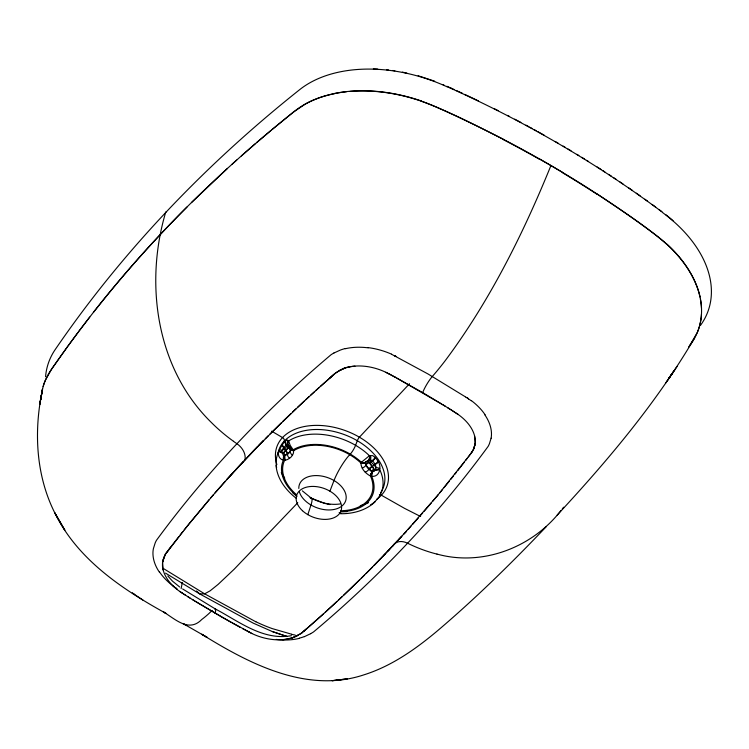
<?xml version="1.0" encoding="UTF-8"?>
<svg xmlns="http://www.w3.org/2000/svg" width="749" height="749" viewBox="0 0 749 749"><rect width="100%" height="100%" fill="white"/><g stroke="black" fill="none" stroke-linecap="round" stroke-linejoin="round"><path stroke-width="1.12" d="M296.014 494.274A46.7 30.512 19.7 0 1 284.657 460.27L284.461 455.252C288.309 455.214 293.131 449.952 289.451 446.666A4.157 3.867 -52.6 0 1 288.655 440.927L290.219 445.412L293.168 449.793A8.632 5.646 19.7 0 1 293.627 450.692C294.179 455.326 289.095 459.905 284.657 460.27A8.651 5.655 19.7 0 1 283.394 460.186C278.984 459.277 276.999 453.847 279.33 450.13A4.157 0.88 20.9 0 1 281.802 450.318L284.358 449.241A1.985 1.404 53.7 0 0 284.274 448.698L284.133 448.323A1.985 1.404 53.7 0 0 283.805 447.799A4.157 2.884 37 0 1 282.41 444.12L282.701 443.745A51.241 35.081 47.3 0 1 285.172 441.114L287.242 439.953L288.655 440.927A55.295 36.13 19.7 0 1 369.416 455.72L372.665 455.607L375.38 457.639A4.157 2.2 -39.7 0 1 372.393 460.897A1.985 1.077 -36.3 0 0 371.13 461.983L369.023 462.433A2.968 1.826 -28.1 0 0 365.84 464.352C367.534 469.099 374.715 470.606 370.446 475.98A46.7 30.512 19.7 0 1 340.804 510.771M290.79 448.735L291.52 450.149L293.627 450.701A46.7 30.512 19.7 0 1 360.943 463.051C360.859 468.537 365.69 473.658 370.446 475.98L372.094 471.308C368.527 470.512 361.851 461.684 367.871 461.084A5.187 2.734 77.4 0 1 369.379 462.358L372.609 466.767A5.187 2.734 77.4 0 1 373.742 469.08L373.92 471.449L371.878 471.149M370.053 457.349C371.551 456.235 366.87 462.498 368.396 460.523M365.84 464.352C365.971 460.42 363.274 464.82 360.943 463.051L363.518 463.35L365.446 462.405M41.326 395.435C33.93 434.635 36.626 476.785 54.752 512.803C77.419 559.353 121.993 589.126 165.96 613.384L163.479 611.933C175.622 619.404 188.945 632.765 201.837 619.414A128.585 26.664 -59.8 0 0 208.465 613.955L212.154 610.491M181.118 588.62L182.335 582.413M491.119 438.193L489.425 443.689A61.409 39.304 11.6 0 1 488.142 446.385C437.922 515.04 378.741 577.273 313.578 631.903A61.409 37.693 12.4 0 1 310.638 633.663M403.477 534.477L437.304 495.819L470.747 453.782L473.752 448.913L475.175 443.52L474.585 435.871A43.133 28.181 19.7 0 0 458.116 414.44M182.391 593.105L179.62 591.373A43.133 28.181 19.7 0 1 163.151 569.942L162.561 562.293L165.314 554.372L189.001 523.897L213.568 494.555M162.561 562.293L163.994 556.881M473.743 448.932L475.175 443.52M370.455 475.989L372.122 471.318M370.643 475.568L371.925 471.879L370.483 475.999A8.642 5.646 19.7 0 0 371.719 476.364C379.94 477.216 381.887 466.646 378.002 461.197A51.232 40.821 -4.9 0 0 375.38 457.639M307.82 514.647L310.985 505.004A22.245 4.616 -59.8 0 0 310.751 497.832C319.711 502.626 330 505.463 340.177 503.946M370.821 475.044L371.027 474.454M329.916 491.166L334.007 480.53A22.245 4.616 -59.8 0 1 349.717 454.709M279.33 450.13L282.41 444.12M539.065 158.722L550.936 165.548C522.999 234.24 489.537 301.36 445.028 360.924A128.585 26.683 -59.8 0 1 436.555 371.541L432.332 376.485A14.83 3.08 -59.8 0 0 422.661 392.588L388.825 373.685M284.714 455.186L284.657 460.27C281.053 454.034 291.67 454.278 290.724 448.604L290.762 449.035M284.358 449.241C293.196 439.157 282.279 447.368 281.905 450.973A3.174 2.584 53 0 0 282.401 452.096L283.262 453.126L282.85 454.952L284.433 455.252L284.648 460.27M369.987 457.779L368.667 460.298M165.988 553.268L165.342 554.223L166.933 551.994M694.651 337.827C656.733 402.494 608.029 460.279 557.19 515.078M340.786 513.468L339.166 512.541M468.294 456.974L472.759 450.87L474.941 445.262A43.096 27.544 22 0 0 475.315 440.159A43.479 27.825 21.7 0 0 474.538 435.871M165.389 554.138L162.879 560.346A43.096 28.743 17.3 0 0 162.514 565.598M279.115 450.626A4.157 0.777 22.9 0 0 280.379 451.741L283.262 453.126L285.528 450.954A2.238 1.461 19.7 0 0 285.706 450.804L288.459 447.874A2.238 1.461 19.7 0 0 288.59 447.705L289.451 446.666M472.479 451.319L471.879 452.209M689.277 346.375L697.253 332.565A114.972 75.078 20.5 0 0 699.529 326.133L700.699 320.947A130.083 85.049 19.5 0 0 701.476 307.652A127.021 82.98 19.7 0 0 699.959 296.885M667.293 380.689L673.126 372.159L665.767 382.945M700.633 325.178L702.253 322.791A130.157 85.04 19.7 0 0 665.739 214.972L662.416 212.416M688.808 346.89L691.833 342.536A127.377 83.233 19.7 0 0 701.476 314.018M677.105 366.467L668.791 378.414L674.699 369.94M67.494 346.712L51.672 369.023L45.352 380.361A114.972 75.162 18.9 0 0 43.068 386.793L41.907 391.989A130.083 84.946 19.9 0 0 41.148 398.871M67.925 346.104L78.093 332.341M78.973 331.161L89.74 317.07M166.999 552.013L170.585 547.313M167.579 551.152L178.786 536.687M465.653 460.429L466.973 458.706M464.333 462.152L457.658 470.718M93.391 312.38C122.415 275.398 153.714 240.214 186.997 207.014M180.125 534.983L182.812 531.584M454.961 474.126L456.31 472.422M184.17 529.889L209.252 499.564M453.604 475.83L450.879 479.229M449.512 480.933L444.007 487.711M560.982 510.509C532.548 547.416 482.487 566.778 436.967 554.054M562.321 508.861L563.66 507.213M442.622 489.397L439.832 492.776M438.427 494.462L432.782 501.184M367.684 460.925L368.817 460.541A3.174 1.432 -27.1 0 0 369.884 459.914C372.918 459.418 376.26 465.457 375.979 468.209A3.174 1.994 -46.8 0 1 375.099 469.099C372.571 470.063 379.584 469.923 379.743 468.528A4.157 1.086 5.1 0 0 376.373 467.638L371.13 461.983L371.607 460.86A1.985 1.189 -28.3 0 1 372.159 460.579A4.157 2.294 -42.5 0 0 375.006 457.208M431.358 502.869L424.177 511.239M210.684 497.888L232.752 472.984M215.019 492.879L225.28 481.251M422.736 512.906L419.824 516.239M418.354 517.905L412.465 524.553M409.46 527.895L410.976 526.21M407.99 529.524L409.488 527.867M404.984 532.829L406.492 531.181L374.041 565.467L377.196 562.256M235.776 469.679L263.695 440.337L258.967 445.168M401.97 536.134L398.927 539.42M409.516 383.741L359.417 437.191A2.968 0.618 -59.8 0 0 357.292 440.712L355.578 445.309A7.415 1.535 -59.8 0 1 350.279 454.109M401.192 536.967C369.734 571.066 336.329 603.385 301.07 633.551M243.416 461.45L226.769 479.594L253.48 450.842L281.259 422.876M395.865 542.716L397.401 541.068M297.765 502.729L234.259 569.146L218.118 584.389L210.123 590.83L204.646 593.835L199.693 593.91L165.529 573.135M248.05 456.534L257.778 446.395M388.141 550.908L389.695 549.279M383.469 555.786L385.033 554.166M546.152 526.809C511.633 563.033 475.877 598.17 437.734 630.583C415.751 649.055 391.727 666.058 364.07 674.793C306.978 693.855 249.23 663.754 201.687 634.206L207.239 637.455L183.084 623.599L185.836 625.19M378.769 560.645L380.342 559.026M265.277 438.736L268.451 435.543M372.468 567.068L366.111 573.434M270.043 433.952L304.141 401.164M364.52 575.026L361.318 578.181M191.407 202.623L227.509 168.366M359.707 579.763L343.501 595.361M282.869 421.312L290.987 413.504M374.172 470.606L374.107 471.112M292.625 411.95L295.892 408.851M341.862 596.897L338.576 599.977M297.456 407.419L319.168 387.486M336.928 601.513L325.319 612.186M305.798 399.629L309.122 396.577M310.788 395.06L314.131 392.017M323.643 613.693L303.457 631.576M232.115 164.19L236.721 160.052M315.685 390.66L324.233 382.964M320.3 386.521L336.189 372.478M241.347 155.932L255.334 143.714M324.935 382.402L334.297 374.2M302.119 632.633L301.145 633.401L306.79 628.626M329.607 378.301C336.264 371.232 345.167 366.738 354.932 366.111A43.133 28.181 19.7 0 1 385.772 372.262L388.675 373.732M256.514 142.703L270.885 130.541M372.159 460.579L370.998 461.365M272.084 129.54L293.383 112.125L305.32 104.055A114.972 74.591 19 0 1 312.483 100.478M360.943 463.041L363.527 463.322L365.475 462.292M375.202 501.727C365.961 510.528 352.91 513.926 340.411 513.72M371.626 470.981L373.742 469.08A5.215 1.638 61.7 0 0 373.208 468.162L373.03 467.882A4.99 1.564 61.7 0 0 372.262 466.842A2.238 1.461 19.7 0 1 372.084 466.627L369.173 462.657A2.238 1.461 19.7 0 1 369.023 462.433A4.99 1.245 67.6 0 0 368.424 461.609L368.274 461.45A5.215 1.301 67.6 0 0 367.871 461.084A2.968 2.837 -18.8 0 0 365.428 462.554M335.739 372.833L343.342 368.536M301.229 633.336L294.469 637.071M363.527 463.331L360.952 463.032L363.527 463.341L365.128 462.629L363.527 463.322L360.952 463.032A8.651 5.655 19.7 0 1 361.374 462.283L369.416 455.72A4.157 3.118 85.9 0 1 367.338 460.935M192.324 599.5L222.022 617.223L251.964 633.551A43.133 28.181 19.7 0 0 282.804 639.702L292.269 637.923L301.079 633.532M374.715 469.333L374.126 469.689L376.859 469.548M310.666 633.682L304.384 636.669M333.914 353.022L340.149 350.167A52.627 33.817 19.3 0 1 345.149 348.566M292.269 637.923L298.439 635.264M339.306 370.53L345.467 367.89M312.473 100.469L318.437 98.072A130.083 85.143 19.8 0 1 334.382 93.644M375.043 464.511L374.275 465.185A1.985 0.955 -43.6 0 0 373.929 465.644L374.566 464.886A1.985 0.955 -43.6 0 1 375.043 464.511A4.157 2.2 -30.3 0 0 378.292 461.684M465.878 397.148L471.271 400.752M291.455 635.676C262.927 640.947 238.594 621.155 215.103 608.825M249.239 632.062L248.977 631.931M374.126 470.175L379.855 469.923A55.295 36.13 19.7 0 1 373.077 503.131M293.627 450.701L290.902 449.428L291.52 450.149L293.627 450.692L291.52 450.149L290.715 448.576L291.511 450.14L293.636 450.72L291.155 449.803M282.167 452.668L283.178 453.033M326.676 503.899L329.869 504.554M291.67 634.225L272.252 628.608A110.627 72.279 19.7 0 1 255.896 621.764M402.382 72.11L406.885 73.149M325.609 503.684L310.058 497.757M465.635 396.989L428.044 373.994L391.493 354.23M418.139 75.752L434.701 81.201M272.383 631.576L286.755 636.407L272.383 631.576L253.246 623.14L199.693 593.91L196.491 590.989M421.256 101.134C449.54 111.601 476.317 125.748 503.234 139.248M280.379 451.741L281.783 452.49M283.028 453.491L278.797 451.413A55.295 36.13 19.7 0 0 276.624 467.657M442.856 84.506L443.867 84.937M446.975 86.753L442.921 84.965A130.139 85.04 19.7 0 0 299.853 89.515C206.022 164.022 122.068 251.449 54.527 350.56A130.157 85.049 19.7 0 0 45.558 376.747M446.872 86.275L450.879 88.073M420.61 516.51L404.675 508.431L381.363 495.211A2.968 2.163 43.3 0 0 379.415 494.789M176.521 588.471L176.006 588.218L176.97 588.873L173.206 586.233M255.868 621.81L204.646 593.835L163.647 568.678M285.172 441.114A4.157 3.033 47.6 0 0 286.324 445.131L286.876 446.029A1.985 1.451 43.3 0 1 286.979 446.573L288.59 447.705A2.968 2.228 31.1 0 1 290.621 450.57M385.772 372.262L395.135 377.168M242.61 628.636L251.964 633.551M395.163 377.187L395.715 377.487M396.989 378.179L445.421 406.314M240.279 627.381L232.199 622.962M231.048 622.316L196.041 601.803M215.338 608.965L182.653 588.967M349.923 91.425A127.377 83.233 19.7 0 1 436.826 107.285A789.39 515.808 19.7 0 1 550.936 165.548L562.677 172.495M271.644 431.171L282.523 437.575A2.968 2.163 43.3 0 1 284.292 441.077M422.661 392.588L441.695 404.011M288.365 440.796A4.157 3.867 -67.7 0 0 287.663 444.007L289.376 446.629L288.328 445.795A3.174 1.938 36.6 0 1 287.682 444.859L287.447 444.326A4.157 3.689 -11.2 0 1 288.196 440.702M442.799 404.685L449.428 408.823M194.937 601.119L187.465 596.447M447.659 407.718L452.134 410.536M190.077 598.095L182.25 593.124M449.475 408.86L450.271 409.366M451.085 409.872L454.353 411.959M185.612 595.268L183.383 593.854M452.574 410.827L458.116 414.44L455.074 412.427M596.794 193.794C620.678 209.935 645.189 225.496 667.013 244.417M134.605 594.491L132.292 592.965L142.909 600.071M179.62 591.373L182.662 593.386M233.435 441.301L237.002 443.783A14.83 10.795 43.3 0 1 244.951 459.811M179.676 587.001L172.485 581.14L167.813 575.981M287.242 446.179A1.985 1.47 32.2 0 0 287.11 445.683L286.933 445.355A1.985 1.47 32.2 0 0 286.539 444.897A4.157 3.136 50.2 0 1 285.519 440.815M311.884 498.637L302.371 490.876M659.195 209.72L661.713 211.583M289.264 446.563L288.534 445.898M296.042 498.113C285.8 490.174 277.158 478.808 276.044 465.522M283.805 447.799L284.274 448.698M286.464 445.29L286.876 446.029M286.539 444.897L287.11 445.683M288.29 445.58L287.663 444.007M370.886 461.496L370.399 459.521A4.157 3.193 58.8 0 0 370.352 455.748L369.997 455.748A4.157 3.062 -86 0 1 370.081 456.927M284.994 455.111L283.74 452.593A5.187 1.077 -59.8 0 1 285.172 450.748L288.234 447.499A5.187 1.077 -59.8 0 1 289.292 446.694A2.968 2.799 -29.1 0 1 290.144 447.303M340.711 512.016L340.608 511.633A55.295 36.13 19.7 0 0 346.918 511.642M163.113 569.942A43.479 28.958 17.7 0 1 162.458 565.598M298.804 488.432A24.511 16.01 19.7 0 1 328.858 478.049A24.511 16.01 19.7 0 1 342.574 505.472M341.89 506.062A24.511 16.01 19.7 0 1 317.951 508.14A24.511 16.01 19.7 0 1 299.403 491.981M343.295 368.48A43.096 27.104 18.5 0 1 349.455 366.757M349.549 366.879A43.479 27.46 18.7 0 1 354.97 366.177M214.467 608.853A14.83 3.08 -59.8 0 1 215.075 613.225M159.322 572.077A54.593 36.046 18.7 0 1 152.946 552.94A52.627 34.782 18.4 0 1 153.395 548.643L155.155 543.016A61.409 40.474 27.9 0 1 156.466 540.291C206.761 471.701 266.026 409.6 331.011 354.773A61.409 42.066 27.6 0 1 333.895 353.004M173.347 586.13A55.96 36.607 19.6 0 1 159.556 572.03M345.28 348.734A54.593 35.063 19.3 0 1 368.18 347.836M368.152 347.62A55.96 36.401 19.6 0 1 391.53 354.155M294.423 637.024A43.096 29.183 21 0 1 288.215 638.86M288.29 638.981A43.479 29.333 20.7 0 1 282.832 639.758M392.785 546.002A14.83 10.795 43.3 0 1 407.484 543.184L411.285 544.991A129.277 94.14 43.3 0 0 436.967 554.101M304.328 636.603A52.627 34.95 20.1 0 1 299.235 638.176M299.366 638.354A54.593 36.27 20.2 0 1 276.325 639.421M491.101 438.184A52.627 33.986 21 0 0 491.475 433.943A54.593 35.287 20.7 0 0 484.94 414.974M471.421 400.649A55.96 36.523 19.8 0 1 485.212 414.927M340.926 511.604A47.889 31.289 19.7 0 0 371.719 476.364A4.157 0.496 -76.3 0 1 372.749 471.598M296.052 495.417A47.889 31.289 19.7 0 1 283.394 460.186A4.157 1.03 -83 0 1 283.759 455.298M372.169 503.815A55.295 36.13 19.7 0 1 370.586 504.892M297.091 496.259A55.295 36.13 19.7 0 1 292.84 492.898M290.462 448.164A4.157 2.434 -31.5 0 0 293.168 449.793A47.889 31.289 19.7 0 1 361.374 462.283A4.157 3.09 36.2 0 0 365.652 461.936M277.888 453.772A55.52 36.28 19.7 0 1 345.111 434.897A55.52 36.28 19.7 0 1 380.464 492.945M368.536 502.663A55.52 36.28 19.7 0 1 360.297 505.622M284.723 478.143A55.52 36.28 19.7 0 1 281.287 472.507M378.002 461.197A4.157 2.303 -32.9 0 1 374.809 464.183A1.985 1.077 -36.3 0 0 373.545 465.279L372.262 466.842A2.968 1.367 -43.6 0 0 369.5 469.323M289.591 458.285A4.157 3.052 43.7 0 1 287.513 454.175L287.55 453.95A2.968 2.163 43.3 0 0 285.706 450.804M292.428 455.27A4.157 2.996 42.8 0 1 290.303 451.207L290.303 451.02A2.968 2.163 43.3 0 0 288.459 447.874M276.868 464.595A58.478 38.208 19.7 0 1 343.903 430.095A58.478 38.208 19.7 0 1 376.831 499.162M233.463 441.264A129.277 94.084 43.3 0 1 211.293 422.427C156.419 368.733 144.463 284.171 165.585 212.604A2.228 1.62 43.3 0 1 166.503 211.667M334.297 93.513A127.433 83.467 19.7 0 1 421.312 100.965M503.056 139.473A789.399 515.649 19.7 0 1 538.877 158.938M550.936 165.548A789.39 515.808 19.7 0 1 655.019 234.474M295.153 635.049A69.404 45.006 19.6 0 1 291.661 634.356M667.172 244.343A127.536 83.495 19.6 0 1 700.062 296.885M562.48 172.701A789.399 515.658 19.7 0 1 596.579 193.991M290.378 447.584A2.968 2.799 -29.1 0 1 290.846 448.894M287.157 454.24A2.968 2.05 54.3 0 0 285.528 450.954L284.686 448.997A1.985 1.451 43.3 0 0 284.04 447.565A4.157 3.005 38.9 0 1 282.701 443.745M365.25 472.142A4.157 2.284 -36.9 0 0 368.976 469.099L369.051 468.883A2.968 1.61 -36.3 0 1 372.084 466.627M362.254 468.059A4.157 2.238 -35.8 0 0 366.018 465.073L366.139 464.914A2.968 1.61 -36.3 0 1 369.173 462.657M665.955 214.813A128.116 83.71 19.7 0 1 673.098 220.768M450.889 88.064A789.09 515.602 19.7 0 1 454.081 89.505M456.207 90.479A789.09 515.602 19.7 0 1 462.573 93.4M464.689 94.393A789.09 515.602 19.7 0 1 466.805 95.376M467.863 95.872A789.09 515.602 19.7 0 1 478.386 100.881M494.05 108.568A789.09 515.602 19.7 0 1 498.197 110.655M507.504 115.412A789.09 515.602 19.7 0 1 509.563 116.479M514.703 119.166A789.09 515.602 19.7 0 1 520.855 122.415M525.957 125.158A789.09 515.602 19.7 0 1 529.009 126.806M530.03 127.358A789.09 515.602 19.7 0 1 532.052 128.463M534.084 129.577A789.09 515.602 19.7 0 1 536.106 130.691M538.119 131.815A789.09 515.602 19.7 0 1 544.167 135.185M555.168 141.467A789.09 515.602 19.7 0 1 558.145 143.199M563.108 146.092A789.09 515.602 19.7 0 1 565.083 147.263M568.042 149.014A789.09 515.602 19.7 0 1 570.991 150.783M576.87 154.331A789.09 515.602 19.7 0 1 578.827 155.52M581.748 157.318A789.09 515.602 19.7 0 1 584.669 159.116M586.607 160.323A789.09 515.602 19.7 0 1 588.545 161.531M597.206 166.999A789.09 515.602 19.7 0 1 601.026 169.452M602.936 170.688A789.09 515.602 19.7 0 1 604.836 171.924M608.637 174.395A789.09 515.602 19.7 0 1 611.474 176.268M613.356 177.513A789.09 515.602 19.7 0 1 616.184 179.395M620.032 181.979A789.09 515.602 19.7 0 1 622.925 183.936M628.701 187.877A789.09 515.602 19.7 0 1 632.521 190.527M636.332 193.186A789.09 515.602 19.7 0 1 640.123 195.863M644.842 199.215A789.09 515.602 19.7 0 1 647.567 201.181M652.089 204.458A789.09 515.602 19.7 0 1 655.684 207.099M447.05 86.631A791.59 517.362 19.7 0 1 662.537 212.323M373.339 68.945A128.116 83.71 19.7 0 1 377.73 69.095M386.456 69.741A128.116 83.71 19.7 0 1 388.553 69.966M392.757 70.49A128.116 83.71 19.7 0 1 394.873 70.79M41.129 398.917A127.377 83.233 19.7 0 1 42.581 388.778M43.142 386.596A127.377 83.233 19.7 0 1 50.754 370.39C77.512 331.535 106.63 294.31 137.938 259.023A2380.228 1555.289 19.7 0 1 184.9 209.102C219.597 174.33 256.383 141.655 294.788 111.039A127.377 83.233 19.7 0 1 346.431 91.752M655 234.484A127.377 83.233 19.7 0 1 699.95 296.763M700.409 299.001A127.377 83.233 19.7 0 1 701.495 308.167M40.165 401.595L39.781 404.526L42.506 389.368L40.165 401.595M343.136 679.371L332.088 680.682L347.18 678.903L343.136 679.371M395.809 356.281L394.732 355.747L395.809 356.281M468.49 398.749L467.516 398.094L468.49 398.749M64.77 530.067L54.752 512.803L64.77 530.067M302.456 510.706A23.509 15.364 19.7 0 0 340.701 511.586A23.509 15.364 19.7 0 0 313.447 486.419A23.509 15.364 19.7 0 0 302.456 510.706"/></g></svg>
